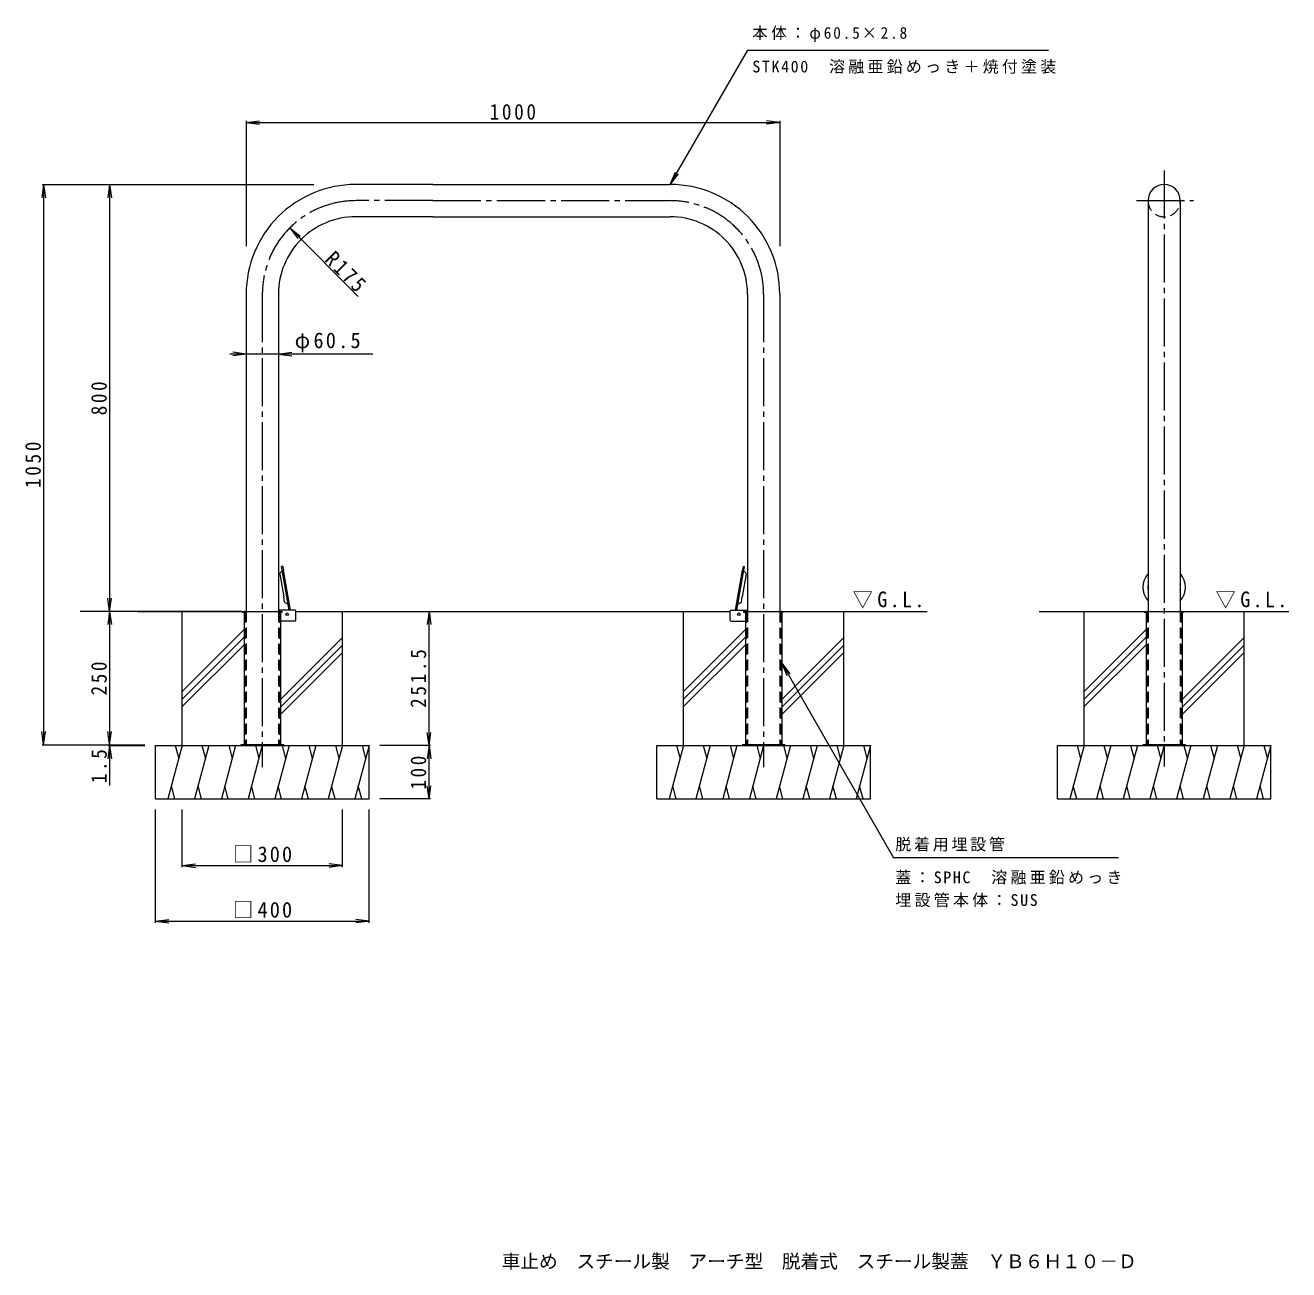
# Model space of a CAD drawing. Units: millimetres, scale not verified. Extents: x -1750 to 1825, y -1360 to 972.
# Drawn here: x -1750 to 617, y -1360 to 972 of the extents above; entities that cross this region are included whole.
import ezdxf
from ezdxf.enums import TextEntityAlignment as Align

# ---------------------------------------------------------------- set-up
doc = ezdxf.new("R2010")
doc.units = ezdxf.units.MM
doc.header["$LTSCALE"] = 10
doc.linetypes.add('CHAIN2', pattern=[12, 9, -1, 1, -1])
doc.linetypes.add('DASHED2', pattern=[3, 2, -1])
for name, color, linetype, lineweight in [('C-0', 4, 'Continuous', 9), ('C-1', 7, 'Continuous', 9), ('C-2', 4, 'Continuous', 9), ('C-3', 3, 'DASHED2', 9), ('C-4', 7, 'Continuous', 9), ('C-5', 7, 'Continuous', 9), ('C-6', 6, 'Continuous', 5), ('C-E', 6, 'Continuous', 5)]:
    doc.layers.add(name, color=color, linetype=linetype, lineweight=lineweight)
doc.layers.add('F-F_F-Fﾚｲﾔ', color=2, linetype='Continuous')
doc.styles.add('ＭＳ ゴシック', font='')
doc.styles.get('ＭＳ ゴシック').set_extended_font_data('MS Gothic')

msp = doc.modelspace()

# ---------------------------------------------------------------- linework, layer by layer
at = {"layer": 'C-0', "color": 7, "linetype": 'CHAIN2'}
for p, q in [((383.97, 699.74), (383.97, -417.54)), ((-986.38, 643.22), (-1131.13, 643.22)), ((-986.38, 643.22), (-541.63, 643.22)), ((332.08, 643.22), (439.11, 643.22)), ((-1306.13, 468.22), (-1306.13, -418.43)), ((-366.63, 468.22), (-366.63, -418.43))]:
    msp.add_line(p, q, dxfattribs=at)
at = {"layer": 'C-0'}
for p, q in [((-1343.63, -126.53), (-1343.63, -128.03)), ((-1343.63, -126.53), (-1343.63, -128.03)), ((-1343.63, -128.03), (-1340.13, -128.03)), ((-1340.13, -128.03), (-1340.13, -376.53)), ((-1268.63, -128.03), (-1272.13, -128.03)), ((-1272.13, -128.03), (-1272.13, -376.53)), ((-404.13, -126.53), (-404.13, -128.03)), ((-404.13, -126.53), (-404.13, -128.03)), ((-404.13, -126.53), (-329.13, -126.53)), ((-404.13, -128.03), (-400.63, -128.03)), ((-400.63, -128.03), (-400.63, -376.53)), ((-332.63, -128.03), (-332.63, -376.53)), ((-329.13, -128.03), (-332.63, -128.03)), ((-329.13, -126.53), (-329.13, -128.03)), ((346.47, -126.53), (346.47, -128.03)), ((346.47, -126.53), (346.47, -128.03)), ((346.47, -126.53), (421.47, -126.53)), ((346.47, -128.03), (349.97, -128.03)), ((349.97, -128.03), (349.97, -376.53)), ((417.97, -128.03), (417.97, -376.53)), ((421.47, -128.03), (417.97, -128.03)), ((421.47, -126.53), (421.47, -128.03))]:
    msp.add_line(p, q, dxfattribs=at)
at = {"layer": 'C-0', "linetype": 'DASHED2'}
for p, q in [((-1338.63, -128.03), (-1338.63, -376.53)), ((-1273.63, -128.03), (-1273.63, -376.53)), ((-399.13, -128.03), (-399.13, -376.53)), ((-334.13, -128.03), (-334.13, -376.53)), ((351.47, -128.03), (351.47, -376.53)), ((416.47, -128.03), (416.47, -376.53))]:
    msp.add_line(p, q, dxfattribs=at)
at = {"layer": 'C-0'}
msp.add_lwpolyline([(-1343.63, -126.53), (-1268.63, -126.53), (-1268.63, -128.03)], dxfattribs=at)
at = {"layer": 'C-0', "color": 7, "linetype": 'CHAIN2'}
for centre, start, end in [((-1131.13, 468.22), 89.99976, 180), ((-541.63, 468.22), 0, 90.00024)]:
    msp.add_arc(centre, 175, start, end, dxfattribs=at)
at = {"layer": 'C-0', "linetype": 'DASHED2'}
for centre, start, end in [((-1340.13, -128.03), 0, 90), ((-1272.13, -128.03), 90, 180), ((-400.63, -128.03), 0, 90), ((-332.63, -128.03), 90, 180), ((349.97, -128.03), 0, 90), ((417.97, -128.03), 90, 180)]:
    msp.add_arc(centre, 1.5, start, end, dxfattribs=at)
at = {"layer": 'C-1', "color": 3}
for p, q in [((353.72, -21.55), (353.72, -126.53)), ((414.22, -37.04), (414.22, -126.53)), ((-1244.88, -124.23), (-1275.88, -124.23)), ((-1243.38, -143.23), (-1243.38, -125.73)), ((-429.38, -143.23), (-429.38, -125.73)), ((-427.88, -124.23), (-396.88, -124.23)), ((-1244.88, -144.73), (-1272.13, -144.73)), ((-427.88, -144.73), (-400.63, -144.73))]:
    msp.add_line(p, q, dxfattribs=at)
at = {"layer": 'C-1'}
for p, q in [((-1266.13, -376.53), (-1346.13, -376.53)), ((-1346.13, -376.53), (-1346.13, -378.03)), ((-1318.63, -376.53), (-1318.63, -378.03)), ((-1293.63, -376.53), (-1293.63, -378.03)), ((-1266.13, -376.53), (-1266.13, -378.03)), ((-406.63, -376.53), (-406.63, -378.03)), ((-326.63, -376.53), (-406.63, -376.53)), ((-379.13, -376.53), (-379.13, -378.03)), ((-354.13, -376.53), (-354.13, -378.03)), ((-326.63, -376.53), (-326.63, -378.03)), ((343.97, -376.53), (343.97, -378.03)), ((423.97, -376.53), (343.97, -376.53)), ((371.47, -376.53), (371.47, -378.03)), ((396.47, -376.53), (396.47, -378.03)), ((423.97, -376.53), (423.97, -378.03))]:
    msp.add_line(p, q, dxfattribs=at)
at = {"layer": 'C-1', "color": 3}
for centre, start, end in [((-1244.88, -125.73), 0, 90), ((-427.88, -125.73), 90, 180), ((-1244.88, -143.23), 270, 0), ((-427.88, -143.23), 180, 270)]:
    msp.add_arc(centre, 1.5, start, end, dxfattribs=at)
at = {"layer": 'C-2', "color": 3}
for p, q in [((-986.38, 673.47), (-1131.13, 673.47)), ((-986.38, 673.47), (-541.63, 673.47)), ((353.72, 643.22), (353.72, -55.91)), ((414.22, 643.22), (414.22, -55.85)), ((-986.38, 612.97), (-1131.13, 612.97)), ((-986.38, 612.97), (-541.63, 612.97)), ((-1336.38, 468.22), (-1336.38, -126.53)), ((-1275.88, 468.22), (-1275.88, -126.53)), ((-396.88, 468.22), (-396.88, -126.53)), ((-336.38, 468.22), (-336.38, -126.53))]:
    msp.add_line(p, q, dxfattribs=at)
at = {"layer": 'C-2'}
for p, q in [((-1267.7, -42.19), (-1269.97, -42.59)), ((-1255.57, -124.23), (-1269.97, -42.59)), ((-1267.7, -42.19), (-1266.5, -49)), ((-417.19, -124.23), (-402.8, -42.59)), ((-405.06, -42.19), (-406.26, -49)), ((-405.06, -42.19), (-402.8, -42.59)), ((-1273.52, -56.99), (-1266.04, -99.4)), ((-1272.69, -54.35), (-1268.87, -50.53)), ((-1253.24, -124.23), (-1266.5, -49)), ((-419.53, -124.23), (-406.26, -49)), ((-399.24, -56.99), (-406.72, -99.4)), ((-400.08, -54.35), (-403.89, -50.53)), ((-1264.43, -108.56), (-1266.04, -99.4)), ((-1262.76, -110.75), (-1257.85, -113.04)), ((-410.01, -110.75), (-414.92, -113.04)), ((-408.34, -108.56), (-406.72, -99.4))]:
    msp.add_line(p, q, dxfattribs=at)
at = {"layer": 'C-2', "color": 3}
for centre, radius, start, end in [((-1131.13, 468.22), 205.25, 89.99977, 180), ((-541.63, 468.22), 205.25, 0, 90.00023), ((383.97, 643.22), 30.25, 0, 180), ((-1131.13, 468.22), 144.75, 89.9998, 180), ((-541.63, 468.22), 144.75, 0, 90.0002)]:
    msp.add_arc(centre, radius, start, end, dxfattribs=at)
at = {"layer": 'C-2', "color": 3, "linetype": 'DASHED2'}
msp.add_arc((383.97, 643.22), 30.25, 180.00047, 0.00047, dxfattribs=at)
at = {"layer": 'C-2'}
for centre, radius, start, end in [((-1270.57, -56.47), 3, 135.00081, 190.00044), ((-1269.36, -50.03), 0.7, 315.00111, 10.00201), ((-403.4, -50.03), 0.7, 169.99799, 224.99889), ((-402.2, -56.47), 3, 349.99956, 44.99919), ((-1261.47, -108.04), 3, 190.00035, 244.99828), ((-1258.14, -113.68), 0.7, 9.99756, 64.99773), ((-414.62, -113.68), 0.7, 115.00227, 170.00244), ((-411.29, -108.04), 3, 295.00172, 349.99965)]:
    msp.add_arc(centre, radius, start, end, dxfattribs=at)
for major_axis, start_param, end_param in [((39.75, 0), 2.435662, 3.8475233), ((39.75, 0), 5.5772489, 6.9870586), ((30.75, 0), 2.9610315, 3.3221538), ((30.75, 0), 6.1025973, 6.4637734)]:
    msp.add_ellipse((383.97, -81.38), major_axis=major_axis, ratio=0.9945, start_param=start_param, end_param=end_param, dxfattribs=at)
at = {"layer": 'C-3'}
for p, q in [((-1336.38, -126.53), (-1336.38, -376.53)), ((-1275.88, -126.53), (-1275.88, -376.53)), ((-396.88, -126.53), (-396.88, -376.53)), ((-336.38, -126.53), (-336.38, -376.53)), ((353.72, -126.53), (353.72, -376.53)), ((414.22, -126.53), (414.22, -376.53))]:
    msp.add_line(p, q, dxfattribs=at)
at = {"layer": 'C-4'}
for p, q in [((-1336.38, 789.73), (-1311.59, 792.99)), ((-1336.38, 792.73), (-1336.38, 558.14)), ((-1336.38, 789.73), (-1311.59, 786.46)), ((-1336.38, 789.73), (-336.38, 789.73)), ((-336.38, 789.73), (-361.17, 792.99)), ((-336.38, 789.73), (-361.17, 786.46)), ((-336.38, 792.73), (-336.38, 558.14)), ((-1715.92, 673.47), (-1719.18, 648.69)), ((-1718.92, 673.47), (-1209.43, 673.47)), ((-1715.92, 673.47), (-1712.65, 648.69)), ((-1715.92, 673.47), (-1715.92, -376.53)), ((-1592.27, 673.47), (-1595.54, 648.69)), ((-1592.27, 673.47), (-1589.01, 648.69)), ((-1592.27, 673.47), (-1592.27, -126.53)), ((-1254.84, 592.01), (-1239.62, 572.17)), ((-1254.84, 592.01), (-1235, 576.79)), ((-1126.61, 463.69), (-1254.84, 592.01)), ((-1098.78, 355.83), (-1366.84, 355.83)), ((-1336.38, 355.83), (-1361.17, 359.09)), ((-1336.38, 355.83), (-1361.17, 352.57)), ((-1275.88, 355.83), (-1251.1, 359.09)), ((-1275.88, 355.83), (-1251.1, 352.57)), ((-1336.38, 335.83), (-1336.38, 334.03)), ((-1275.88, 335.83), (-1275.88, 334.03)), ((-1592.27, -126.53), (-1595.54, -101.74)), ((-1592.27, -126.53), (-1589.01, -101.74)), ((-1592.27, -126.53), (-1595.54, -151.31)), ((-1592.27, -126.53), (-1592.27, -378.03)), ((-1592.27, -126.53), (-1589.01, -151.31)), ((-993.73, -126.53), (-997, -151.32)), ((-993.73, -126.53), (-990.47, -151.32)), ((-993.73, -378.03), (-993.73, -126.53)), ((-1715.92, -376.53), (-1719.18, -351.74)), ((-1715.92, -376.53), (-1712.65, -351.74)), ((-1592.27, -376.53), (-1595.54, -351.74)), ((-1592.27, -376.53), (-1595.54, -351.74)), ((-1592.27, -376.53), (-1589.01, -351.74)), ((-1592.27, -376.53), (-1589.01, -351.74)), ((-993.73, -378.03), (-997, -353.24)), ((-993.73, -378.03), (-990.47, -353.24)), ((-1718.92, -376.53), (-1526.13, -376.53)), ((-1592.27, -378.03), (-1595.54, -402.81)), ((-1595.27, -378.03), (-1526.13, -378.03)), ((-1592.27, -378.03), (-1592.27, -452.98)), ((-1592.27, -378.03), (-1589.01, -402.81)), ((-990.73, -378.03), (-1086.13, -378.03)), ((-993.73, -378.03), (-997, -402.81)), ((-993.73, -378.03), (-990.47, -402.81)), ((-993.73, -478.03), (-993.73, -378.03)), ((-993.73, -478.03), (-997, -453.24)), ((-993.73, -478.03), (-990.47, -453.24)), ((-990.73, -478.03), (-1086.13, -478.03)), ((-1506.13, -710.13), (-1506.13, -498.03)), ((-1456.13, -606.02), (-1456.13, -498.03)), ((-1156.13, -606.02), (-1156.13, -498.03)), ((-1106.13, -710.13), (-1106.13, -498.03)), ((-1456.13, -603.02), (-1431.34, -599.76)), ((-1456.13, -603.02), (-1431.34, -606.28)), ((-1456.13, -603.02), (-1156.13, -603.02)), ((-1156.13, -603.02), (-1180.92, -599.76)), ((-1156.13, -603.02), (-1180.92, -606.28)), ((-1506.13, -707.13), (-1481.34, -703.87)), ((-1506.13, -707.13), (-1481.34, -710.39)), ((-1506.13, -707.13), (-1106.13, -707.13)), ((-1106.13, -707.13), (-1130.92, -703.87)), ((-1106.13, -707.13), (-1130.92, -710.39))]:
    msp.add_line(p, q, dxfattribs=at)
at = {"layer": 'C-5'}
for p, q in [((-541.63, 673.47), (-396.19, 925.39)), ((-396.19, 925.39), (167.18, 925.4)), ((-541.63, 673.47), (-532.07, 696.57)), ((-541.63, 673.47), (-526.41, 693.31)), ((-332.63, -223.67), (-123.52, -588.46)), ((-332.63, -223.67), (-317.41, -243.5)), ((-332.63, -223.67), (-323.06, -246.77)), ((298.49, -588.46), (-123.52, -588.46))]:
    msp.add_line(p, q, dxfattribs=at)
at = {"layer": 'C-6'}
for p, q in [((-1343.63, -126.53), (-1647.29, -126.53)), ((-1243.38, -126.53), (-429.38, -126.53)), ((-336.38, -126.53), (-59.97, -126.53))]:
    msp.add_line(p, q, dxfattribs=at)
at = {"layer": 'C-E'}
for p, q in [((-1540.35, -126.53), (-1343.63, -126.53)), ((-1456.13, -378.03), (-1456.13, -126.53)), ((-1243.38, -126.53), (-1072.73, -126.53)), ((-1156.13, -378.03), (-1156.13, -126.53)), ((-600.85, -126.53), (-429.38, -126.53)), ((-516.63, -378.03), (-516.63, -126.53)), ((-329.13, -126.53), (-133.23, -126.53)), ((-216.63, -378.03), (-216.63, -126.53)), ((149.75, -126.53), (346.47, -126.53)), ((233.97, -378.03), (233.97, -126.53)), ((421.47, -126.53), (617.37, -126.53)), ((533.97, -378.03), (533.97, -126.53)), ((-1340.13, -160.72), (-1456.13, -276.72)), ((-400.63, -160.72), (-516.63, -276.72)), ((349.97, -160.72), (233.97, -276.72)), ((-1340.13, -174.86), (-1456.13, -290.86)), ((-1340.13, -189), (-1456.13, -305)), ((-1156.13, -175.6), (-1272.13, -291.6)), ((-400.63, -174.86), (-516.63, -290.86)), ((-400.63, -189), (-516.63, -305)), ((-216.63, -175.6), (-332.63, -291.6)), ((349.97, -174.86), (233.97, -290.86)), ((349.97, -189), (233.97, -305)), ((533.97, -175.6), (417.97, -291.6)), ((-1156.13, -189.74), (-1272.13, -305.74)), ((-1156.13, -203.89), (-1272.13, -319.89)), ((-216.63, -189.74), (-332.63, -305.74)), ((-216.63, -203.88), (-332.63, -319.88)), ((533.97, -189.74), (417.97, -305.74)), ((533.97, -203.88), (417.97, -319.88)), ((-1456.13, -378.03), (-1482.93, -478.03)), ((-1469.18, -378.03), (-1462.66, -402.38)), ((-1406.13, -378.03), (-1432.93, -478.03)), ((-1419.18, -378.03), (-1412.66, -402.38)), ((-1356.13, -378.03), (-1382.93, -478.03)), ((-1369.18, -378.03), (-1362.66, -402.38)), ((-1306.13, -378.03), (-1332.93, -478.03)), ((-1319.18, -378.03), (-1312.66, -402.38)), ((-1256.13, -378.03), (-1282.93, -478.03)), ((-1269.18, -378.03), (-1262.66, -402.38)), ((-1206.13, -378.03), (-1232.93, -478.03)), ((-1219.18, -378.03), (-1212.66, -402.38)), ((-1156.13, -378.03), (-1182.93, -478.03)), ((-1169.18, -378.03), (-1162.66, -402.38)), ((-1106.13, -378.03), (-1132.93, -478.03)), ((-1119.18, -378.03), (-1112.66, -402.38)), ((-1106.13, -478.03), (-1106.13, -378.03)), ((-566.63, -378.03), (-166.63, -378.03)), ((-566.63, -478.03), (-566.63, -378.03)), ((-516.63, -378.03), (-543.43, -478.03)), ((-529.68, -378.03), (-523.16, -402.38)), ((-466.63, -378.03), (-493.43, -478.03)), ((-479.68, -378.03), (-473.16, -402.38)), ((-416.63, -378.03), (-443.43, -478.03)), ((-429.68, -378.03), (-423.16, -402.38)), ((-366.63, -378.03), (-393.43, -478.03)), ((-379.68, -378.03), (-373.16, -402.38)), ((-316.63, -378.03), (-343.43, -478.03)), ((-329.68, -378.03), (-323.16, -402.38)), ((-266.63, -378.03), (-293.43, -478.03)), ((-279.68, -378.03), (-273.16, -402.38)), ((-216.63, -378.03), (-243.43, -478.03)), ((-229.68, -378.03), (-223.16, -402.38)), ((-166.63, -378.03), (-193.43, -478.03)), ((-179.68, -378.03), (-173.16, -402.38)), ((-166.63, -478.03), (-166.63, -378.03)), ((183.97, -378.03), (583.97, -378.03)), ((183.97, -478.03), (183.97, -378.03)), ((233.97, -378.03), (207.17, -478.03)), ((220.92, -378.03), (227.44, -402.38)), ((283.97, -378.03), (257.17, -478.03)), ((270.92, -378.03), (277.44, -402.38)), ((333.97, -378.03), (307.17, -478.03)), ((320.92, -378.03), (327.44, -402.38)), ((383.97, -378.03), (357.17, -478.03)), ((370.92, -378.03), (377.44, -402.38)), ((433.97, -378.03), (407.17, -478.03)), ((420.92, -378.03), (427.44, -402.38)), ((483.97, -378.03), (457.17, -478.03)), ((470.92, -378.03), (477.44, -402.38)), ((533.97, -378.03), (507.17, -478.03)), ((520.92, -378.03), (527.44, -402.38)), ((583.97, -378.03), (557.17, -478.03)), ((570.92, -378.03), (577.44, -402.38)), ((583.97, -478.03), (583.97, -378.03)), ((-1469.88, -478.03), (-1476.4, -453.68)), ((-1419.88, -478.03), (-1426.4, -453.68)), ((-1369.88, -478.03), (-1376.4, -453.68)), ((-1319.88, -478.03), (-1326.4, -453.68)), ((-1269.88, -478.03), (-1276.4, -453.68)), ((-1219.88, -478.03), (-1226.4, -453.68)), ((-1169.88, -478.03), (-1176.4, -453.68)), ((-1119.88, -478.03), (-1126.4, -453.68)), ((-530.38, -478.03), (-536.9, -453.68)), ((-480.38, -478.03), (-486.9, -453.68)), ((-430.38, -478.03), (-436.9, -453.68)), ((-380.38, -478.03), (-386.9, -453.68)), ((-330.38, -478.03), (-336.9, -453.68)), ((-280.38, -478.03), (-286.9, -453.68)), ((-230.38, -478.03), (-236.9, -453.68)), ((-180.38, -478.03), (-186.9, -453.68)), ((220.22, -478.03), (213.7, -453.68)), ((270.22, -478.03), (263.7, -453.68)), ((320.22, -478.03), (313.7, -453.68)), ((370.22, -478.03), (363.7, -453.68)), ((420.22, -478.03), (413.7, -453.68)), ((470.22, -478.03), (463.7, -453.68)), ((520.22, -478.03), (513.7, -453.68)), ((570.22, -478.03), (563.7, -453.68)), ((-1506.13, -478.03), (-1106.13, -478.03)), ((-566.63, -478.03), (-166.63, -478.03)), ((183.97, -478.03), (583.97, -478.03))]:
    msp.add_line(p, q, dxfattribs=at)
msp.add_lwpolyline([(-1506.13, -478.03), (-1506.13, -378.03), (-1106.13, -378.03)], dxfattribs=at)
at = {"layer": 'C-E', "color": 4, "lineweight": 9}
for centre in [(-1259.78, -132.03), (-412.98, -132.03)]:
    msp.add_circle(centre, 2.5, dxfattribs=at)

# ---------------------------------------------------------------- texts
at = {"layer": 'C-4', "color": 2, "char_height": 29.33, "attachment_point": 7, "style": 'ＭＳ ゴシック'}
for s, insert in [('\\T1.28;\\W0.9;1000', (-880.13, 794.73)), ('\\T1.22;\\W0.95;φ60.5', (-1245.42, 358.83)), ('\\T1.21;\\W0.95;□300', (-1361.13, -597.02)), ('\\T1.21;\\W0.95;□400', (-1361.13, -701.13))]:
    msp.add_mtext(s, dxfattribs=dict(at, insert=insert))
for s, insert, rotation in [('\\T1.28;\\W0.9;R175', (-1191.28, 530.48), 315), ('\\T1.27;\\W0.9;800', (-1597.27, 240.97), 90), ('\\T1.28;\\W0.9;1050', (-1720.92, 104.72), 90), ('\\T1.28;\\W0.9;251.5', (-998.73, -307.28), 90), ('\\T1.27;\\W0.9;250', (-1597.27, -284.03), 90), ('\\T1.27;\\W0.9;1.5', (-1597.27, -448.45), 90), ('\\T1.27;\\W0.9;100', (-998.73, -460.53), 90)]:
    msp.add_mtext(s, dxfattribs=dict(at, insert=insert, rotation=rotation))
at = {"layer": 'C-5', "char_height": 21.99, "attachment_point": 7, "style": 'ＭＳ ゴシック'}
for s, insert in [('\\T1.25;\\W0.95;本体：φ60.5×2.8', (-387.82, 940.79)), ('\\T1.2;STK400\u3000溶融亜鉛めっき＋焼付塗装', (-387.82, 881.05)), ('\\T1.17;脱着用埋設管', (-119.95, -576.6)), ('\\T1.2;蓋：SPHC\u3000溶融亜鉛めっき', (-119.95, -638.38)), ('\\T1.2;埋設管本体：SUS', (-119.95, -680.93))]:
    msp.add_mtext(s, dxfattribs=dict(at, insert=insert))
at = {"layer": 'C-5', "color": 2, "char_height": 29.33, "attachment_point": 7, "style": 'ＭＳ ゴシック'}
for insert in [(-200.03, -121.3), (480.13, -121.3)]:
    msp.add_mtext('\\T1.22;\\W0.95;▽G.L.', dxfattribs=dict(at, insert=insert))
at = {"layer": 'F-F_F-Fﾚｲﾔ', "style": 'ＭＳ ゴシック'}
msp.add_text('車止め\u3000スチール製\u3000アーチ型\u3000脱着式\u3000スチール製蓋\u3000ＹＢ６Ｈ１０－Ｄ', height=25.66, dxfattribs=at).set_placement((-857.5, -1365.16), align=Align.BOTTOM_LEFT)

doc.saveas('drawing.dxf')
